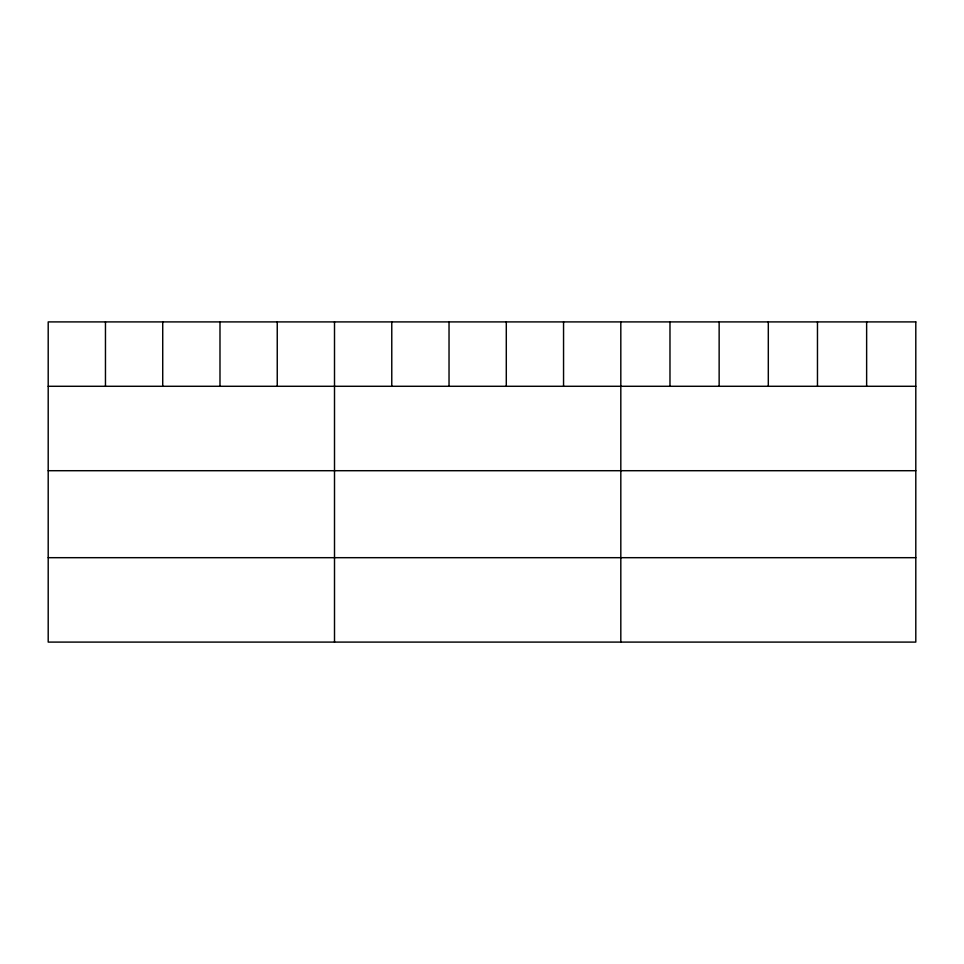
<?xml version="1.0" encoding="UTF-8"?>
<svg xmlns="http://www.w3.org/2000/svg" width="964" height="964" viewBox="0 0 964 964"><rect width="100%" height="100%" fill="white"/><g stroke="black" fill="none" stroke-linecap="round" stroke-linejoin="round"><path stroke-width="1.45" d="M48.2 386.287L915.8 386.287M48.2 470.709L915.8 470.709M48.2 557.686L915.8 557.686M866.636 321.904L866.636 386.287M817.472 321.904L817.472 386.287M768.308 321.904L768.308 386.287M719.144 321.904L719.144 386.287M669.98 321.904L669.98 386.287M620.816 321.904L620.816 642.096M563.554 321.904L563.554 386.287M506.293 321.904L506.293 386.287M449.031 321.904L449.031 386.287M391.77 321.904L391.77 386.287M334.508 321.904L334.508 642.096M277.246 321.904L277.246 386.287M219.985 321.904L219.985 386.287M162.723 321.904L162.723 386.287M105.462 321.904L105.462 386.287M915.8 321.904L48.2 321.904L48.2 642.096L915.8 642.096L915.8 321.904"/></g></svg>
